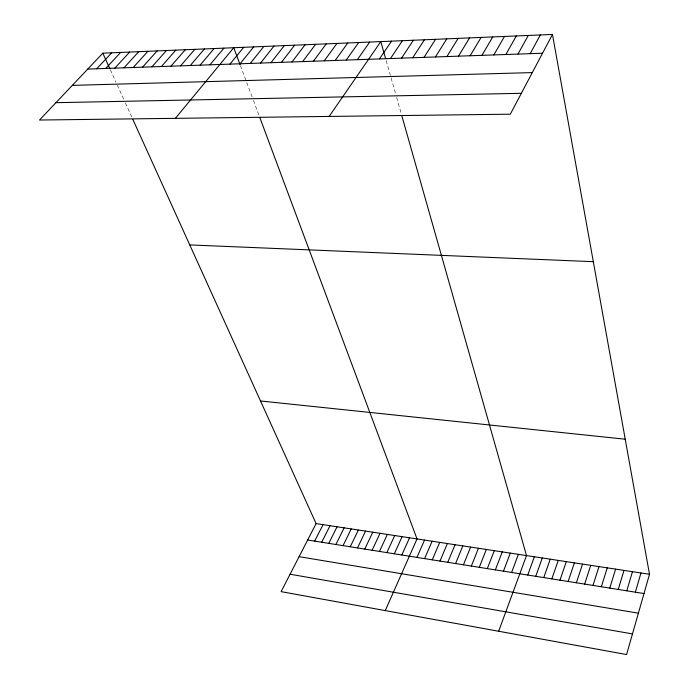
<?xml version="1.0" encoding="UTF-8"?>
<svg xmlns="http://www.w3.org/2000/svg" width="689" height="689" viewBox="0 0 689 689"><rect width="100%" height="100%" fill="white"/><g stroke="black" fill="none" stroke-linecap="round" stroke-linejoin="round"><path stroke-width="0.52" stroke-dasharray="3.44 2.58" d="M110.335 69.753L115.993 82.224M117.276 85.066L124.52 101.033M125.355 102.885L132.03 117.586M240.427 65.584L252.682 98.432M253.414 100.387L259.21 115.933M386.193 60.615L395.822 94.574M396.623 97.416L401.351 114.09"/><path stroke-width="1.03" d="M552.475 34.45L510.316 114.185L39.497 120.032L102.825 53.174L552.475 34.45L649.503 574.273L626.585 654.55L281.121 591.636L316.105 523.588L132.856 119.412M635.361 592.178L640.959 572.981M626.783 590.809L632.459 571.689M618.248 589.448L624.01 570.397M609.774 588.105L615.621 569.123M601.342 586.761L607.276 567.857M592.971 585.426L598.982 566.599M584.642 584.1L590.731 565.342M576.366 582.782L582.541 564.093M568.141 581.473L574.393 562.853M559.968 580.172L566.298 561.63M551.837 578.881L558.245 560.398M543.759 577.589L550.244 559.184M535.732 576.314L542.286 557.978M527.748 575.039L534.371 556.772M498.655 631.253L526.508 555.575L401.928 116.131M511.608 572.473L518.386 554.344M503.452 571.172L510.299 553.112M495.348 569.881L502.272 551.889M487.295 568.597L494.289 550.675M479.294 567.323L486.356 549.469M471.336 566.057L478.467 548.272M463.43 564.799L470.621 547.083M455.567 563.55L462.827 545.895M447.747 562.302L455.084 544.715M439.978 561.07L447.376 543.543M432.261 559.838L439.72 542.381M424.579 558.615L432.106 541.227M416.948 557.401L424.545 540.073M385.246 610.6L417.017 538.927L259.934 117.862M401.825 554.989L409.542 537.79M394.323 553.801L402.1 536.662M386.873 552.612L394.711 535.534M379.467 551.433L387.356 534.423M372.094 550.261L380.044 533.312M364.774 549.09L372.783 532.201M357.488 547.936L365.558 531.107M350.245 546.782L358.366 530.013M343.053 545.636L351.226 528.928M335.896 544.491L344.121 527.843M328.774 543.363L337.059 526.775M321.703 542.234L330.031 525.707M314.666 541.115L323.055 524.639M530.203 53.664L540.314 34.958M517.973 54.095L528.256 35.458M505.864 54.517L516.311 35.957M493.849 54.931L504.469 36.448M481.955 55.353L492.73 36.939M470.165 55.757L481.094 37.421M458.469 56.171L469.562 37.904M446.885 56.567L458.125 38.377M435.405 56.972L446.791 38.851M424.028 57.368L435.56 39.316M412.745 57.764L424.415 39.781M401.558 58.152L413.374 40.246M390.474 58.539L402.428 40.694M379.475 58.918L391.567 41.151M329.144 116.432L380.802 41.598L385.625 58.634M357.35 59.693L369.7 42.063M346.214 60.081L358.702 42.52M335.181 60.46L347.79 42.976M324.243 60.839L336.981 43.424M313.4 61.218L326.259 43.872M302.652 61.597L315.631 44.311M291.99 61.967L305.089 44.751M281.431 62.337L294.642 45.19M270.958 62.699L284.281 45.62M260.571 63.061L274.007 46.042M250.271 63.422L263.818 46.473M240.065 63.776L253.716 46.886M229.945 64.129L243.699 47.308M175.368 118.344L233.76 47.722L240.082 64.654M209.956 64.826L223.908 48.135M200.086 65.171L214.133 48.54M190.293 65.507L204.444 48.945M180.587 65.851L194.832 49.341M170.958 66.178L185.289 49.737M161.415 66.514L175.833 50.133M151.942 66.842L166.445 50.521M142.545 67.169L157.144 50.908M133.227 67.496L147.911 51.296M123.986 67.815L138.747 51.675M114.822 68.142L129.661 52.054M105.727 68.452L120.644 52.433M96.701 68.771L111.696 52.803M87.753 69.081L542.544 53.234M72.319 85.376L532.304 72.595M55.921 102.687L521.358 93.308M189.759 244.914L593.324 261.682M260.511 400.964L625.224 439.203M316.105 523.588L649.503 574.273M307.664 540.004L644 593.548M299.104 556.669L638.402 613.176M290.078 574.221L632.476 633.906M102.825 53.174L109.895 68.779"/></g></svg>
